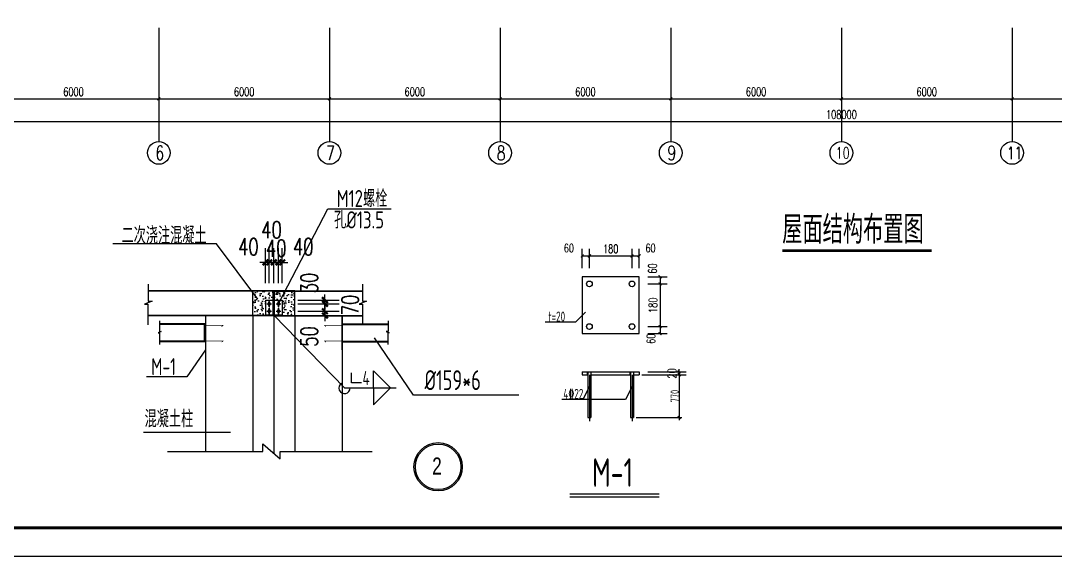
# Model space of a CAD drawing. Extents: x -73672 to 366960, y -527333 to 140666.
# Drawn here: x 40622 to 76999, y -113919 to -95080 of the extents above; entities that cross this region are included whole.
import ezdxf
from ezdxf.enums import TextEntityAlignment as Align

# ---------------------------------------------------------------- set-up
doc = ezdxf.new("R2010")
doc.units = 0
doc.header["$LTSCALE"] = 1000
doc.header["$MEASUREMENT"] = 0
doc.linetypes.add('CENTER2', pattern=[1.125, 0.75, -0.125, 0.125, -0.125])
doc.linetypes.add('DASHED', pattern=[19.05, 12.7, -6.35])
for name, color, linetype in [('AXIS', 3, 'Continuous'), ('AXIS_TEXT', 7, 'Continuous'), ('COLU_DE_TEXT', 7, 'Continuous'), ('DIM', 3, 'Continuous'), ('DIM_SYMB', 3, 'Continuous'), ('NUM', 3, 'Continuous'), ('PUB_TITLE', 4, 'Continuous'), ('STEEL_DASH', 7, 'DASHED'), ('TEXT', 3, 'Continuous'), ('Weld', 7, 'Continuous'), ('WELD_TEXT', 7, 'Continuous'), ('建-尺寸', 3, 'Continuous'), ('螺栓', 6, 'Continuous')]:
    doc.layers.add(name, color=color, linetype=linetype)
doc.styles.add('_TCH_AXIS', font='COMPLEX', dxfattribs={"bigfont": 'GBCBIG'})
doc.styles.add('_TCH_DIM_T3', font='SIMPLEX', dxfattribs={"width": 0.705882, "bigfont": 'GBCBIG'})
doc.styles.add('A-DIM_T3', font='SIMPLEX', dxfattribs={"width": 0.705882, "bigfont": 'GBCBIG'})
doc.styles.add('ACC2', font='gas.shx', dxfattribs={"width": 0.7, "bigfont": 'Tssdchn.shx'})
doc.styles.add('COMPLEX', font='COMPLEX', dxfattribs={"bigfont": 'Tssdchn.shx'})
doc.styles.get("Standard").update_dxf_attribs({"font": 'gbenor.shx', "bigfont": 'gbcbig.shx'})
doc.styles.add('TSSD_Dimension', font='Tssdeng.shx', dxfattribs={"width": 0.7, "bigfont": '1hztxt.shx'})
doc.styles.add('TSSD_Label', font='Tssdeng.shx', dxfattribs={"width": 0.7, "bigfont": 'hztxt.shx'})
doc.styles.add('TSSD_Rein', font='Tssdeng.shx', dxfattribs={"width": 0.7, "bigfont": 'hztxt.shx'})
doc.styles.add('tsz', font='Tssdeng.shx', dxfattribs={"width": 0.8, "bigfont": 'Tssdchn.shx'})
doc.dimstyles.new('_TCH_ARCH-100', dxfattribs={"dimtxt": 297.5, "dimasz": 100, "dimexe": 250, "dimexo": 300, "dimgap": 100, "dimtad": 1, "dimdec": 0, "dimzin": 0, "dimdsep": 46, "dimtxsty": '_TCH_DIM_T3', "dimblk": 'ARCHTICK', "dimcen": 0.09, "dimclrt": 7, "dimazin": 2, "dimtfac": 1, "dimtdec": 0, "dimtix": 1, "dimtmove": 2, "dimatfit": 3, "dimfxl": 0, "dimtolj": 1, "dimtzin": 0, "dimarcsym": 0})
doc.dimstyles.new('A-DIM-100', dxfattribs={"dimtxt": 297.5, "dimasz": 100, "dimexe": 250, "dimexo": 300, "dimgap": 100, "dimtad": 1, "dimdec": 0, "dimzin": 0, "dimdsep": 46, "dimtxsty": 'A-DIM_T3', "dimblk": 'ARCHTICK', "dimcen": 0.09, "dimclrt": 7, "dimazin": 2, "dimtfac": 1, "dimtdec": 0, "dimtix": 1, "dimtmove": 2, "dimatfit": 3, "dimfxl": 0, "dimtolj": 1, "dimtzin": 0, "dimarcsym": 0})
doc.dimstyles.new('A-DIM-200-0.5', dxfattribs={"dimtxt": 595, "dimasz": 200, "dimexe": 500, "dimexo": 600, "dimgap": 200, "dimtad": 1, "dimdec": 0, "dimlfac": 0.5, "dimzin": 0, "dimdsep": 46, "dimtxsty": 'A-DIM_T3', "dimblk": 'ARCHTICK', "dimcen": 0.09, "dimclrt": 7, "dimazin": 2, "dimtfac": 1, "dimtdec": 0, "dimtix": 1, "dimtmove": 2, "dimatfit": 3, "dimfxl": 0, "dimtolj": 1, "dimtzin": 0, "dimarcsym": 0})
doc.dimstyles.new('TSSD_10_1', dxfattribs={"dimtxt": 300, "dimasz": 100, "dimexe": 100, "dimexo": 100, "dimgap": 1, "dimtad": 1, "dimdec": 0, "dimlfac": 0.1, "dimzin": 0, "dimdsep": 46, "dimtxsty": 'TSSD_Dimension', "dimblk": 'ARCHTICK', "dimcen": 0, "dimdle": 100, "dimclrd": 3, "dimclre": 3, "dimclrt": 7, "dimadec": 0, "dimazin": 0, "dimtfac": 1, "dimtdec": 0, "dimtix": 1, "dimtmove": 2, "dimatfit": 3, "dimfxl": 0, "dimtolj": 1, "dimtzin": 0, "dimarcsym": 0})
doc.dimstyles.new('TSSD_LEADER_STYLE_2.0', dxfattribs={"dimtxt": 6, "dimasz": 2, "dimexe": 2, "dimexo": 5, "dimgap": 0.09, "dimtad": 0, "dimtih": 1, "dimtoh": 1, "dimdec": 4, "dimzin": 0, "dimdsep": 46, "dimtxsty": 'Standard', "dimcen": 0.09, "dimdle": 2, "dimclrt": 2, "dimadec": 0, "dimazin": 0, "dimtfac": 1, "dimtdec": 4, "dimtofl": 0, "dimtmove": 0, "dimatfit": 3, "dimfxl": 0, "dimtolj": 1, "dimtzin": 0, "dimarcsym": 0})

# ---------------------------------------------------------------- blocks, each defined once
blk = doc.blocks.new('_ArchTick')
at = {"color": 0, "linetype": 'ByBlock', "const_width": 0.4}
blk.add_lwpolyline([(-0.5, -0.5), (0.5, 0.5)], dxfattribs=at)
blk = doc.blocks.new('*D9283')
at = {"layer": 'AXIS', "color": 0, "lineweight": -2}
for p, q in [((15479, -95630), (15479, -98880)), ((123479, -95630), (123479, -98880)), ((15479, -98630), (123479, -98630))]:
    blk.add_line(p, q, dxfattribs=at)
at = {"layer": 'Defpoints', "color": 0}
for p in [(15479, -95330), (123479, -95330), (123479, -98630)]:
    blk.add_point(p, dxfattribs=at)
at = {"layer": 'AXIS', "color": 0, "linetype": 'ByBlock', "lineweight": -2, "xscale": 100, "yscale": 100, "zscale": 100, "rotation": 180}
blk.add_blockref('_ArchTick', (15479, -98630), dxfattribs=at)
at = {"layer": 'AXIS', "color": 0, "linetype": 'ByBlock', "lineweight": -2, "xscale": 100, "yscale": 100, "zscale": 100}
blk.add_blockref('_ArchTick', (123479, -98630), dxfattribs=at)
at = {"layer": 'AXIS', "color": 7, "insert": (69479, -98381), "char_height": 297.5, "attachment_point": 5, "style": '_TCH_DIM_T3'}
blk.add_mtext('\\A1;108000', dxfattribs=at)
blk = doc.blocks.new('*D9288')
at = {"layer": 'AXIS', "color": 0, "lineweight": -2}
for p, q in [((39479, -95630), (39479, -98080)), ((45479, -95630), (45479, -98080)), ((39479, -97830), (45479, -97830))]:
    blk.add_line(p, q, dxfattribs=at)
at = {"layer": 'Defpoints', "color": 0}
for p in [(39479, -95330), (45479, -95330), (45479, -97830)]:
    blk.add_point(p, dxfattribs=at)
at = {"layer": 'AXIS', "color": 0, "linetype": 'ByBlock', "lineweight": -2, "xscale": 100, "yscale": 100, "zscale": 100, "rotation": 180}
blk.add_blockref('_ArchTick', (39479, -97830), dxfattribs=at)
at = {"layer": 'AXIS', "color": 0, "linetype": 'ByBlock', "lineweight": -2, "xscale": 100, "yscale": 100, "zscale": 100}
blk.add_blockref('_ArchTick', (45479, -97830), dxfattribs=at)
at = {"layer": 'AXIS', "color": 7, "insert": (42479, -97581), "char_height": 297.5, "attachment_point": 5, "style": '_TCH_DIM_T3'}
blk.add_mtext('\\A1;6000', dxfattribs=at)
blk = doc.blocks.new('*D9289')
at = {"layer": 'AXIS', "color": 0, "lineweight": -2}
for p, q in [((45479, -95630), (45479, -98080)), ((51479, -95630), (51479, -98080)), ((45479, -97830), (51479, -97830))]:
    blk.add_line(p, q, dxfattribs=at)
at = {"layer": 'Defpoints', "color": 0}
for p in [(45479, -95330), (51479, -95330), (51479, -97830)]:
    blk.add_point(p, dxfattribs=at)
at = {"layer": 'AXIS', "color": 0, "linetype": 'ByBlock', "lineweight": -2, "xscale": 100, "yscale": 100, "zscale": 100, "rotation": 180}
blk.add_blockref('_ArchTick', (45479, -97830), dxfattribs=at)
at = {"layer": 'AXIS', "color": 0, "linetype": 'ByBlock', "lineweight": -2, "xscale": 100, "yscale": 100, "zscale": 100}
blk.add_blockref('_ArchTick', (51479, -97830), dxfattribs=at)
at = {"layer": 'AXIS', "color": 7, "insert": (48479, -97581), "char_height": 297.5, "attachment_point": 5, "style": '_TCH_DIM_T3'}
blk.add_mtext('\\A1;6000', dxfattribs=at)
blk = doc.blocks.new('*D9290')
at = {"layer": 'AXIS', "color": 0, "lineweight": -2}
for p, q in [((51479, -95630), (51479, -98080)), ((57479, -95630), (57479, -98080)), ((51479, -97830), (57479, -97830))]:
    blk.add_line(p, q, dxfattribs=at)
at = {"layer": 'Defpoints', "color": 0}
for p in [(51479, -95330), (57479, -95330), (57479, -97830)]:
    blk.add_point(p, dxfattribs=at)
at = {"layer": 'AXIS', "color": 0, "linetype": 'ByBlock', "lineweight": -2, "xscale": 100, "yscale": 100, "zscale": 100, "rotation": 180}
blk.add_blockref('_ArchTick', (51479, -97830), dxfattribs=at)
at = {"layer": 'AXIS', "color": 0, "linetype": 'ByBlock', "lineweight": -2, "xscale": 100, "yscale": 100, "zscale": 100}
blk.add_blockref('_ArchTick', (57479, -97830), dxfattribs=at)
at = {"layer": 'AXIS', "color": 7, "insert": (54479, -97581), "char_height": 297.5, "attachment_point": 5, "style": '_TCH_DIM_T3'}
blk.add_mtext('\\A1;6000', dxfattribs=at)
blk = doc.blocks.new('*D9291')
at = {"layer": 'AXIS', "color": 0, "lineweight": -2}
for p, q in [((57479, -95630), (57479, -98080)), ((63479, -95630), (63479, -98080)), ((57479, -97830), (63479, -97830))]:
    blk.add_line(p, q, dxfattribs=at)
at = {"layer": 'Defpoints', "color": 0}
for p in [(57479, -95330), (63479, -95330), (63479, -97830)]:
    blk.add_point(p, dxfattribs=at)
at = {"layer": 'AXIS', "color": 0, "linetype": 'ByBlock', "lineweight": -2, "xscale": 100, "yscale": 100, "zscale": 100, "rotation": 180}
blk.add_blockref('_ArchTick', (57479, -97830), dxfattribs=at)
at = {"layer": 'AXIS', "color": 0, "linetype": 'ByBlock', "lineweight": -2, "xscale": 100, "yscale": 100, "zscale": 100}
blk.add_blockref('_ArchTick', (63479, -97830), dxfattribs=at)
at = {"layer": 'AXIS', "color": 7, "insert": (60479, -97581), "char_height": 297.5, "attachment_point": 5, "style": '_TCH_DIM_T3'}
blk.add_mtext('\\A1;6000', dxfattribs=at)
blk = doc.blocks.new('*D9292')
at = {"layer": 'AXIS', "color": 0, "lineweight": -2}
for p, q in [((63479, -95630), (63479, -98080)), ((69479, -95630), (69479, -98080)), ((63479, -97830), (69479, -97830))]:
    blk.add_line(p, q, dxfattribs=at)
at = {"layer": 'Defpoints', "color": 0}
for p in [(63479, -95330), (69479, -95330), (69479, -97830)]:
    blk.add_point(p, dxfattribs=at)
at = {"layer": 'AXIS', "color": 0, "linetype": 'ByBlock', "lineweight": -2, "xscale": 100, "yscale": 100, "zscale": 100, "rotation": 180}
blk.add_blockref('_ArchTick', (63479, -97830), dxfattribs=at)
at = {"layer": 'AXIS', "color": 0, "linetype": 'ByBlock', "lineweight": -2, "xscale": 100, "yscale": 100, "zscale": 100}
blk.add_blockref('_ArchTick', (69479, -97830), dxfattribs=at)
at = {"layer": 'AXIS', "color": 7, "insert": (66479, -97581), "char_height": 297.5, "attachment_point": 5, "style": '_TCH_DIM_T3'}
blk.add_mtext('\\A1;6000', dxfattribs=at)
blk = doc.blocks.new('*D9293')
at = {"layer": 'AXIS', "color": 0, "lineweight": -2}
for p, q in [((69479, -95630), (69479, -98080)), ((75479, -95630), (75479, -98080)), ((69479, -97830), (75479, -97830))]:
    blk.add_line(p, q, dxfattribs=at)
at = {"layer": 'Defpoints', "color": 0}
for p in [(69479, -95330), (75479, -95330), (75479, -97830)]:
    blk.add_point(p, dxfattribs=at)
at = {"layer": 'AXIS', "color": 0, "linetype": 'ByBlock', "lineweight": -2, "xscale": 100, "yscale": 100, "zscale": 100, "rotation": 180}
blk.add_blockref('_ArchTick', (69479, -97830), dxfattribs=at)
at = {"layer": 'AXIS', "color": 0, "linetype": 'ByBlock', "lineweight": -2, "xscale": 100, "yscale": 100, "zscale": 100}
blk.add_blockref('_ArchTick', (75479, -97830), dxfattribs=at)
at = {"layer": 'AXIS', "color": 7, "insert": (72479, -97581), "char_height": 297.5, "attachment_point": 5, "style": '_TCH_DIM_T3'}
blk.add_mtext('\\A1;6000', dxfattribs=at)
blk = doc.blocks.new('*D9294')
at = {"layer": 'AXIS', "color": 0, "lineweight": -2}
for p, q in [((75479, -95630), (75479, -98080)), ((81479, -95630), (81479, -98080)), ((75479, -97830), (81479, -97830))]:
    blk.add_line(p, q, dxfattribs=at)
at = {"layer": 'Defpoints', "color": 0}
for p in [(75479, -95330), (81479, -95330), (81479, -97830)]:
    blk.add_point(p, dxfattribs=at)
at = {"layer": 'AXIS', "color": 0, "linetype": 'ByBlock', "lineweight": -2, "xscale": 100, "yscale": 100, "zscale": 100, "rotation": 180}
blk.add_blockref('_ArchTick', (75479, -97830), dxfattribs=at)
at = {"layer": 'AXIS', "color": 0, "linetype": 'ByBlock', "lineweight": -2, "xscale": 100, "yscale": 100, "zscale": 100}
blk.add_blockref('_ArchTick', (81479, -97830), dxfattribs=at)
at = {"layer": 'AXIS', "color": 7, "insert": (78479, -97581), "char_height": 297.5, "attachment_point": 5, "style": '_TCH_DIM_T3'}
blk.add_mtext('\\A1;6000', dxfattribs=at)
blk = doc.blocks.new('_AXISO')
blk.add_circle((0, 0), 0.5)
at = {"layer": 'AXIS_TEXT', "style": 'COMPLEX'}
blk.add_attdef('A', text='', height=0.56, dxfattribs=at).set_placement((-0.25, -0.28), (0.25, -0.28), align=Align.FIT)
blk = doc.blocks.new('*D9302')
at = {"layer": 'Defpoints', "color": 0}
for p in [(62367, -107535), (62167, -109035), (63771, -109035)]:
    blk.add_point(p, dxfattribs=at)
at = {"layer": 'DIM', "color": 3, "lineweight": -2}
for p, q in [((62467, -107535), (63871, -107535)), ((63771, -107435), (63771, -109135)), ((62267, -109035), (63871, -109035))]:
    blk.add_line(p, q, dxfattribs=at)
at = {"layer": 'DIM', "color": 3, "linetype": 'ByBlock', "lineweight": -2, "xscale": 100, "yscale": 100, "zscale": 100}
for p, rotation in [((63771, -107535), 90), ((63771, -109035), 270)]:
    blk.add_blockref('_ArchTick', p, dxfattribs=dict(at, rotation=rotation))
at = {"layer": 'DIM', "color": 7, "insert": (63620, -108285), "char_height": 300, "attachment_point": 5, "rotation": 90, "style": 'TSSD_Dimension'}
blk.add_mtext('\\A1;770', dxfattribs=at)
blk = doc.blocks.new('*D9303')
at = {"layer": 'Defpoints', "color": 0}
for p in [(60617, -103352), (60367, -104087), (60617, -104087)]:
    blk.add_point(p, dxfattribs=at)
at = {"layer": '建-尺寸', "color": 0, "lineweight": -2}
for p, q in [((60367, -103787), (60367, -103102)), ((60617, -103787), (60617, -103102)), ((60367, -103352), (60617, -103352))]:
    blk.add_line(p, q, dxfattribs=at)
at = {"layer": '建-尺寸', "color": 0, "linetype": 'ByBlock', "lineweight": -2, "xscale": 100, "yscale": 100, "zscale": 100, "rotation": 180}
blk.add_blockref('_ArchTick', (60367, -103352), dxfattribs=at)
at = {"layer": '建-尺寸', "color": 0, "linetype": 'ByBlock', "lineweight": -2, "xscale": 100, "yscale": 100, "zscale": 100}
blk.add_blockref('_ArchTick', (60617, -103352), dxfattribs=at)
at = {"layer": '建-尺寸', "color": 7, "insert": (59897, -103077), "char_height": 297.5, "attachment_point": 5, "style": 'A-DIM_T3'}
blk.add_mtext('\\A1;60', dxfattribs=at)
blk = doc.blocks.new('*D9304')
at = {"layer": 'Defpoints', "color": 0}
for p in [(62367, -103352), (62117, -104087), (62367, -104087)]:
    blk.add_point(p, dxfattribs=at)
at = {"layer": '建-尺寸', "color": 0, "lineweight": -2}
for p, q in [((62117, -103787), (62117, -103102)), ((62367, -103787), (62367, -103102)), ((62117, -103352), (62367, -103352))]:
    blk.add_line(p, q, dxfattribs=at)
at = {"layer": '建-尺寸', "color": 0, "linetype": 'ByBlock', "lineweight": -2, "xscale": 100, "yscale": 100, "zscale": 100, "rotation": 180}
blk.add_blockref('_ArchTick', (62117, -103352), dxfattribs=at)
at = {"layer": '建-尺寸', "color": 0, "linetype": 'ByBlock', "lineweight": -2, "xscale": 100, "yscale": 100, "zscale": 100}
blk.add_blockref('_ArchTick', (62367, -103352), dxfattribs=at)
at = {"layer": '建-尺寸', "color": 7, "insert": (62767, -103077), "char_height": 297.5, "attachment_point": 5, "style": 'A-DIM_T3'}
blk.add_mtext('\\A1;60', dxfattribs=at)
blk = doc.blocks.new('*D9305')
at = {"layer": 'Defpoints', "color": 0}
for p in [(62367, -104087), (62367, -104337), (63102, -104337)]:
    blk.add_point(p, dxfattribs=at)
at = {"layer": '建-尺寸', "color": 0, "lineweight": -2}
for p, q in [((62667, -104087), (63352, -104087)), ((62667, -104337), (63352, -104337)), ((63102, -104087), (63102, -104337))]:
    blk.add_line(p, q, dxfattribs=at)
at = {"layer": '建-尺寸', "color": 0, "linetype": 'ByBlock', "lineweight": -2, "xscale": 100, "yscale": 100, "zscale": 100}
for p, rotation in [((63102, -104087), 90), ((63102, -104337), 270)]:
    blk.add_blockref('_ArchTick', p, dxfattribs=dict(at, rotation=rotation))
at = {"layer": '建-尺寸', "color": 7, "insert": (62838, -103796), "char_height": 297.5, "attachment_point": 5, "rotation": 90, "style": 'A-DIM_T3'}
blk.add_mtext('\\A1;60', dxfattribs=at)
blk = doc.blocks.new('*D9306')
at = {"layer": 'Defpoints', "color": 0}
for p in [(62367, -104337), (62367, -105837), (63102, -105837)]:
    blk.add_point(p, dxfattribs=at)
at = {"layer": '建-尺寸', "color": 0, "lineweight": -2}
for p, q in [((62667, -104337), (63352, -104337)), ((63102, -104337), (63102, -105837)), ((62667, -105837), (63352, -105837))]:
    blk.add_line(p, q, dxfattribs=at)
at = {"layer": '建-尺寸', "color": 0, "linetype": 'ByBlock', "lineweight": -2, "xscale": 100, "yscale": 100, "zscale": 100}
for p, rotation in [((63102, -104337), 90), ((63102, -105837), 270)]:
    blk.add_blockref('_ArchTick', p, dxfattribs=dict(at, rotation=rotation))
at = {"layer": '建-尺寸', "color": 7, "insert": (62853, -105087), "char_height": 297.5, "attachment_point": 5, "rotation": 90, "style": 'A-DIM_T3'}
blk.add_mtext('\\A1;180', dxfattribs=at)
blk = doc.blocks.new('*D9307')
at = {"layer": 'Defpoints', "color": 0}
for p in [(62367, -105837), (62367, -106087), (63102, -106087)]:
    blk.add_point(p, dxfattribs=at)
at = {"layer": '建-尺寸', "color": 0, "lineweight": -2}
for p, q in [((62667, -105837), (63352, -105837)), ((63102, -105837), (63102, -106087)), ((62667, -106087), (63352, -106087))]:
    blk.add_line(p, q, dxfattribs=at)
at = {"layer": '建-尺寸', "color": 0, "linetype": 'ByBlock', "lineweight": -2, "xscale": 100, "yscale": 100, "zscale": 100}
for p, rotation in [((63102, -105837), 90), ((63102, -106087), 270)]:
    blk.add_blockref('_ArchTick', p, dxfattribs=dict(at, rotation=rotation))
at = {"layer": '建-尺寸', "color": 7, "insert": (62782, -106266), "char_height": 297.5, "attachment_point": 5, "rotation": 90, "style": 'A-DIM_T3'}
blk.add_mtext('\\A1;60', dxfattribs=at)
blk = doc.blocks.new('*D9308')
at = {"layer": 'Defpoints', "color": 0}
for p in [(62367, -107435), (62367, -107535), (63771, -107435)]:
    blk.add_point(p, dxfattribs=at)
at = {"layer": '建-尺寸', "color": 0, "lineweight": -2}
for p, q in [((62667, -107435), (64021, -107435)), ((62667, -107535), (64021, -107535)), ((63771, -107435), (63771, -107335)), ((63771, -107535), (63771, -107435)), ((63771, -107535), (63771, -107635))]:
    blk.add_line(p, q, dxfattribs=at)
at = {"layer": '建-尺寸', "color": 0, "linetype": 'ByBlock', "lineweight": -2, "xscale": 100, "yscale": 100, "zscale": 100}
for p, rotation in [((63771, -107435), 270), ((63771, -107535), 90)]:
    blk.add_blockref('_ArchTick', p, dxfattribs=dict(at, rotation=rotation))
at = {"layer": '建-尺寸', "color": 7, "insert": (63522, -107485), "char_height": 297.5, "attachment_point": 5, "rotation": 90, "style": 'A-DIM_T3'}
blk.add_mtext('\\A1;20', dxfattribs=at)
blk = doc.blocks.new('LS3')
for p, q in [((-5, 0), (5, 0)), ((-2, 0), (0, 3.5)), ((0, -3.5), (-2, 0)), ((0, -6.5), (0, 6.5)), ((0, 3.5), (2, 0)), ((2, 0), (0, -3.5))]:
    blk.add_line(p, q)
at = {"const_width": 1}
blk.add_lwpolyline([(-0.5, 0, 1), (0.5, 0, 1)], format="xyb", close=True, dxfattribs=at)
blk = doc.blocks.new('安装螺栓')
at = {"xscale": 0.3428571428594296, "yscale": 0.3428571428567011, "zscale": 0.3428571428571428}
blk.add_blockref('LS3', (0, 0), dxfattribs=at)
blk = doc.blocks.new('_WELD004')
at = {"color": 0, "linetype": 'ByBlock'}
for p, q in [((0, 1), (1, 0)), ((0, 0), (0, 1))]:
    blk.add_line(p, q, dxfattribs=at)
blk = doc.blocks.new('BF8_3')
for p, q in [((1.5, -1.57), (1.5, 1.43)), ((-1.5, -1.57), (1.5, -1.57))]:
    blk.add_line(p, q)
blk = doc.blocks.new('*D9364')
at = {"layer": 'Defpoints', "color": 0}
for p in [(62117, -103352), (60617, -103737), (62117, -103737)]:
    blk.add_point(p, dxfattribs=at)
at = {"layer": '建-尺寸', "color": 0, "lineweight": -2}
for p, q in [((60617, -103437), (60617, -103102)), ((62117, -103437), (62117, -103102)), ((60617, -103352), (62117, -103352))]:
    blk.add_line(p, q, dxfattribs=at)
at = {"layer": '建-尺寸', "color": 0, "linetype": 'ByBlock', "lineweight": -2, "xscale": 100, "yscale": 100, "zscale": 100, "rotation": 180}
blk.add_blockref('_ArchTick', (60617, -103352), dxfattribs=at)
at = {"layer": '建-尺寸', "color": 0, "linetype": 'ByBlock', "lineweight": -2, "xscale": 100, "yscale": 100, "zscale": 100}
blk.add_blockref('_ArchTick', (62117, -103352), dxfattribs=at)
at = {"layer": '建-尺寸', "color": 7, "insert": (61367, -103104), "char_height": 297.5, "attachment_point": 5, "style": 'A-DIM_T3'}
blk.add_mtext('\\A1;180', dxfattribs=at)
blk = doc.blocks.new('*D9365')
at = {"layer": 'Defpoints', "color": 0}
for p in [(49686, -103581), (49686, -104906), (49817, -104906)]:
    blk.add_point(p, dxfattribs=at)
at = {"layer": '建-尺寸', "color": 0, "lineweight": -2}
for p, q in [((49686, -104306), (49686, -103081)), ((49817, -104306), (49817, -103081)), ((49686, -103581), (49486, -103581)), ((49817, -103581), (49686, -103581)), ((49817, -103581), (50017, -103581))]:
    blk.add_line(p, q, dxfattribs=at)
at = {"layer": '建-尺寸', "color": 0, "linetype": 'ByBlock', "lineweight": -2, "xscale": 200, "yscale": 200, "zscale": 200}
blk.add_blockref('_ArchTick', (49686, -103581), dxfattribs=at)
at = {"layer": '建-尺寸', "color": 0, "linetype": 'ByBlock', "lineweight": -2, "xscale": 200, "yscale": 200, "zscale": 200, "rotation": 180}
blk.add_blockref('_ArchTick', (49817, -103581), dxfattribs=at)
at = {"layer": '建-尺寸', "color": 7, "insert": (50557, -103031), "char_height": 595, "attachment_point": 5, "style": 'A-DIM_T3'}
blk.add_mtext('\\A1;40', dxfattribs=at)
blk = doc.blocks.new('*D9366')
at = {"layer": 'Defpoints', "color": 0}
for p in [(49523, -103581), (49523, -104906), (49686, -104906)]:
    blk.add_point(p, dxfattribs=at)
at = {"layer": '建-尺寸', "color": 0, "lineweight": -2}
for p, q in [((49523, -104306), (49523, -103081)), ((49686, -104306), (49686, -103081)), ((49523, -103581), (49323, -103581)), ((49686, -103581), (49523, -103581)), ((49686, -103581), (49886, -103581))]:
    blk.add_line(p, q, dxfattribs=at)
at = {"layer": '建-尺寸', "color": 0, "linetype": 'ByBlock', "lineweight": -2, "xscale": 200, "yscale": 200, "zscale": 200}
blk.add_blockref('_ArchTick', (49523, -103581), dxfattribs=at)
at = {"layer": '建-尺寸', "color": 0, "linetype": 'ByBlock', "lineweight": -2, "xscale": 200, "yscale": 200, "zscale": 200, "rotation": 180}
blk.add_blockref('_ArchTick', (49686, -103581), dxfattribs=at)
at = {"layer": '建-尺寸', "color": 7, "insert": (49605, -103084), "char_height": 595, "attachment_point": 5, "style": 'A-DIM_T3'}
blk.add_mtext('\\A1;40', dxfattribs=at)
blk = doc.blocks.new('*D9367')
at = {"layer": 'Defpoints', "color": 0}
for p in [(49360, -103581), (49360, -104906), (49523, -104906)]:
    blk.add_point(p, dxfattribs=at)
at = {"layer": '建-尺寸', "color": 0, "lineweight": -2}
for p, q in [((49360, -104306), (49360, -103081)), ((49523, -104306), (49523, -103081)), ((49360, -103581), (49160, -103581)), ((49523, -103581), (49360, -103581)), ((49523, -103581), (49723, -103581))]:
    blk.add_line(p, q, dxfattribs=at)
at = {"layer": '建-尺寸', "color": 0, "linetype": 'ByBlock', "lineweight": -2, "xscale": 200, "yscale": 200, "zscale": 200}
blk.add_blockref('_ArchTick', (49360, -103581), dxfattribs=at)
at = {"layer": '建-尺寸', "color": 0, "linetype": 'ByBlock', "lineweight": -2, "xscale": 200, "yscale": 200, "zscale": 200, "rotation": 180}
blk.add_blockref('_ArchTick', (49523, -103581), dxfattribs=at)
at = {"layer": '建-尺寸', "color": 7, "insert": (49441, -102436), "char_height": 595, "attachment_point": 5, "style": 'A-DIM_T3'}
blk.add_mtext('\\A1;40', dxfattribs=at)
blk = doc.blocks.new('*D9368')
at = {"layer": 'Defpoints', "color": 0}
for p in [(49229, -103581), (49229, -104906), (49360, -104906)]:
    blk.add_point(p, dxfattribs=at)
at = {"layer": '建-尺寸', "color": 0, "lineweight": -2}
for p, q in [((49229, -104306), (49229, -103081)), ((49360, -104306), (49360, -103081)), ((49229, -103581), (49029, -103581)), ((49360, -103581), (49229, -103581)), ((49360, -103581), (49560, -103581))]:
    blk.add_line(p, q, dxfattribs=at)
at = {"layer": '建-尺寸', "color": 0, "linetype": 'ByBlock', "lineweight": -2, "xscale": 200, "yscale": 200, "zscale": 200}
blk.add_blockref('_ArchTick', (49229, -103581), dxfattribs=at)
at = {"layer": '建-尺寸', "color": 0, "linetype": 'ByBlock', "lineweight": -2, "xscale": 200, "yscale": 200, "zscale": 200, "rotation": 180}
blk.add_blockref('_ArchTick', (49360, -103581), dxfattribs=at)
at = {"layer": '建-尺寸', "color": 7, "insert": (48629, -103031), "char_height": 595, "attachment_point": 5, "style": 'A-DIM_T3'}
blk.add_mtext('\\A1;40', dxfattribs=at)
blk = doc.blocks.new('*D9369')
at = {"layer": 'Defpoints', "color": 0}
for p in [(49770, -105298), (49770, -105448), (51319, -105298)]:
    blk.add_point(p, dxfattribs=at)
at = {"layer": '建-尺寸', "color": 0, "lineweight": -2}
for p, q in [((51319, -105298), (51319, -105098)), ((50370, -105298), (51819, -105298)), ((50370, -105448), (51819, -105448)), ((51319, -105448), (51319, -105298)), ((51319, -105448), (51319, -105648))]:
    blk.add_line(p, q, dxfattribs=at)
at = {"layer": '建-尺寸', "color": 0, "linetype": 'ByBlock', "lineweight": -2, "xscale": 200, "yscale": 200, "zscale": 200}
for p, rotation in [((51319, -105298), 270), ((51319, -105448), 90)]:
    blk.add_blockref('_ArchTick', p, dxfattribs=dict(at, rotation=rotation))
at = {"layer": '建-尺寸', "color": 7, "insert": (50769, -106188), "char_height": 595, "attachment_point": 5, "rotation": 90, "style": 'A-DIM_T3'}
blk.add_mtext('\\A1;50', dxfattribs=at)
blk = doc.blocks.new('*D9370')
at = {"layer": 'Defpoints', "color": 0}
for p in [(49770, -105037), (51319, -105037), (49770, -105298)]:
    blk.add_point(p, dxfattribs=at)
at = {"layer": '建-尺寸', "color": 0, "lineweight": -2}
for p, q in [((50370, -105037), (51819, -105037)), ((51319, -105037), (51319, -104837)), ((51319, -105298), (51319, -105037)), ((50370, -105298), (51819, -105298)), ((51319, -105298), (51319, -105498))]:
    blk.add_line(p, q, dxfattribs=at)
at = {"layer": '建-尺寸', "color": 0, "linetype": 'ByBlock', "lineweight": -2, "xscale": 200, "yscale": 200, "zscale": 200}
for p, rotation in [((51319, -105037), 270), ((51319, -105298), 90)]:
    blk.add_blockref('_ArchTick', p, dxfattribs=dict(at, rotation=rotation))
at = {"layer": '建-尺寸', "color": 7, "insert": (52206, -105079), "char_height": 595, "attachment_point": 5, "rotation": 90, "style": 'A-DIM_T3'}
blk.add_mtext('\\A1;70', dxfattribs=at)
blk = doc.blocks.new('*D9371')
at = {"layer": 'Defpoints', "color": 0}
for p in [(49770, -104906), (49770, -105037), (51319, -104906)]:
    blk.add_point(p, dxfattribs=at)
at = {"layer": '建-尺寸', "color": 0, "lineweight": -2}
for p, q in [((51319, -104906), (51319, -104706)), ((50370, -104906), (51819, -104906)), ((50370, -105037), (51819, -105037)), ((51319, -105037), (51319, -104906)), ((51319, -105037), (51319, -105237))]:
    blk.add_line(p, q, dxfattribs=at)
at = {"layer": '建-尺寸', "color": 0, "linetype": 'ByBlock', "lineweight": -2, "xscale": 200, "yscale": 200, "zscale": 200}
for p, rotation in [((51319, -104906), 270), ((51319, -105037), 90)]:
    blk.add_blockref('_ArchTick', p, dxfattribs=dict(at, rotation=rotation))
at = {"layer": '建-尺寸', "color": 7, "insert": (50769, -104306), "char_height": 595, "attachment_point": 5, "rotation": 90, "style": 'A-DIM_T3'}
blk.add_mtext('\\A1;30', dxfattribs=at)

msp = doc.modelspace()

# ---------------------------------------------------------------- hatches: boundary and pattern name
h = msp.add_hatch()
h.set_pattern_fill('混凝土', color=0, scale=50)
h.set_pattern_definition([(50, (14350.96, 451277.16), (358.63009, -31.37607), [37.5, -412.5]), (355, (14350.96, 451277.16), (-69.37567, 376.09607), [30, -330]), (100.4514, (14380.85, 451274.54), (289.2547, 344.71977), [31.8701, -350.57106]), (46.1842, (14350.96, 451377.16), (533.62052, -82.7595), [56.25, -618.75]), (96.6356, (14395.43, 451370.26), (467.33135, 487.05894), [47.80514, -525.8565]), (351.1842, (14350.96, 451377.16), (467.33097, 487.0593), [45, -495]), (21, (14400.96, 451352.16), (298.45353, -201.30945), [37.5, -412.5]), (326, (14400.96, 451352.16), (121.65767, 362.57502), [30, -330]), (71.4514, (14425.83, 451335.38), (420.11131, 161.26525), [31.8701, -350.57106]), (37.5, (14350.96, 451277.16), (6.079928, 166.446927), [0, -326, 0, -335, 0, -331.25]), (7.5, (14350.96, 451277.16), (131.53477, 197.205856), [0, -191, 0, -318.5, 0, -126.25]), (327.5, (14239.46, 451277.16), (266.911218, -11.277436), [0, -125, 0, -390, 0, -517.5]), (317.5, (14189.46, 451277.16), (291.59308, 50.05249), [0, -162.5, 0, -259, 0, -367.5])])
h.paths.add_polyline_path([(49229.13, -105447.74), (49229.13, -105429.09), (49229.13, -104906.42), (49359.8, -104906.42), (49498.63, -104906.42), (49501.07, -104906.42), (49501.07, -104587.74), (48781.07, -104587.74), (48781.07, -105447.74)])
h.paths.add_polyline_path([(49541.07, -104587.74), (49541.07, -104906.42), (49547.63, -104906.42), (49686.47, -104906.42), (49748.46, -104906.42), (49914.5, -104587.74)])
h.paths.add_polyline_path([(49914.5, -104587.74), (49748.46, -104906.42), (49817.13, -104906.42), (49817.13, -105429.09), (49817.13, -105447.74), (50261.07, -105447.74), (50261.07, -104587.74)])
h = msp.add_hatch(color=256)
h.paths.add_polyline_path([(56149.84, -110771.25, -1), (54449.84, -110771.25, -1)])
h.paths.add_polyline_path([(54499.84, -110771.25, 1), (56099.84, -110771.25, 1)], flags=16)

# ---------------------------------------------------------------- linework, layer by layer
at = {"color": 0}
for p, q in [((47506.64, -102932.76), (43864.47, -102932.76)), ((48965, -104871.64), (47506.64, -102932.76)), ((45103.81, -104346.49), (45103.81, -104942.5)), ((52644.2, -104346.49), (52644.2, -104942.5)), ((60367.23, -104086.79), (60367.23, -106086.79)), ((62367.23, -104086.79), (60367.23, -104086.79)), ((62367.23, -106086.79), (62367.23, -104086.79)), ((49501.07, -104577.74), (45103.81, -104577.74)), ((49501.07, -104587.74), (45103.81, -104587.74)), ((48781.07, -105457.74), (48781.07, -104577.74)), ((50261.07, -104577.74), (48781.07, -104577.74)), ((49501.07, -105457.74), (49501.07, -104577.74)), ((49541.07, -105457.74), (49541.07, -104577.74)), ((49541.07, -104577.74), (52644.2, -104577.74)), ((49541.07, -104587.74), (52644.2, -104587.74)), ((50261.07, -105457.74), (50261.07, -104577.74)), ((45244.8, -104942.5), (44977.04, -105053.4)), ((44977.04, -105053.4), (45097.21, -105053.4)), ((45097.21, -105053.4), (45097.21, -105772.02)), ((45103.81, -104942.5), (45244.8, -104942.5)), ((52785.19, -104942.5), (52517.43, -105053.4)), ((52517.43, -105053.4), (52637.59, -105053.4)), ((52637.59, -105053.4), (52637.59, -105772.02)), ((52644.2, -104942.5), (52785.19, -104942.5)), ((49501.07, -105447.74), (45097.21, -105447.74)), ((49521.07, -105457.74), (45097.21, -105457.74)), ((47121.07, -105457.74), (47121.07, -110229.22)), ((51921.07, -105457.74), (47121.07, -105457.74)), ((47121.07, -105457.74), (47121.07, -106657.74)), ((48781.07, -105457.74), (48781.07, -110229.22)), ((49521.07, -105457.74), (52637.59, -105457.74)), ((49541.07, -105447.74), (52637.59, -105447.74)), ((50261.07, -105457.74), (50261.07, -110233.22)), ((51921.07, -105457.74), (51921.07, -110233.22)), ((51921.07, -105457.74), (51921.07, -106657.74)), ((45499.37, -105639.01), (45499.37, -106012.02)), ((47121.07, -105739.74), (45499.37, -105739.74)), ((47121.07, -105763.74), (45499.37, -105763.74)), ((47075.8, -105739.74), (47075.8, -106375.74)), ((51915.64, -105739.74), (53537.34, -105739.74)), ((51915.64, -105763.74), (53537.34, -105763.74)), ((53537.34, -105639.01), (53537.34, -106012.02)), ((45564.46, -106012.02), (45457.09, -106063.96)), ((45457.09, -106063.96), (45502.32, -106063.96)), ((45499.37, -106012.02), (45564.46, -106012.02)), ((45502.32, -106063.96), (45502.32, -106468.77)), ((53537.34, -106012.02), (53472.25, -106012.02)), ((53472.25, -106012.02), (53579.62, -106063.96)), ((53579.62, -106063.96), (53534.39, -106063.96)), ((53534.39, -106063.96), (53534.39, -106468.77)), ((60367.23, -106086.79), (62367.23, -106086.79)), ((47121.07, -106351.74), (45502.32, -106351.74)), ((47121.07, -106375.74), (45502.32, -106375.74)), ((51915.64, -106351.74), (53534.39, -106351.74)), ((51915.64, -106375.74), (53534.39, -106375.74)), ((47121.07, -106657.74), (46461.51, -107601.56)), ((46461.51, -107601.56), (45050.58, -107601.56)), ((60549.4, -107535.47), (60549.4, -107435.47)), ((60685.05, -107535.47), (60685.05, -107435.47)), ((62049.4, -107535.47), (62049.4, -107435.47)), ((62185.05, -107535.47), (62185.05, -107435.47)), ((44935.26, -109556.01), (47992.85, -109556.01)), ((49140.1, -110229.22), (49140.1, -109960.06)), ((49140.1, -109960.06), (49741.86, -110486.69)), ((45781.95, -110229.22), (49140.1, -110229.22)), ((49741.86, -110486.69), (49741.86, -110233.22)), ((49741.86, -110233.22), (52977.16, -110233.22))]:
    msp.add_line(p, q, dxfattribs=at)
for p, q in [((49229.13, -104906.42), (49229.13, -105461.76)), ((49229.13, -104906.42), (49817.13, -104906.42)), ((49518.35, -105461.76), (49518.35, -104906.42)), ((49526.3, -105461.76), (49526.3, -104906.42)), ((49817.13, -104906.42), (49817.13, -105461.76)), ((49498.63, -105429.09), (49498.63, -105404.59)), ((60485.13, -105327.17), (60133.87, -105689.15)), ((60133.87, -105689.15), (59058.15, -105689.15)), ((60367.23, -107435.47), (62367.23, -107435.47)), ((60367.23, -107435.47), (60367.23, -107535.47)), ((60367.23, -107535.47), (60567.23, -107535.47)), ((60567.23, -107435.47), (60567.23, -109035.47)), ((60667.23, -107435.47), (60667.23, -109035.47)), ((60667.23, -107535.47), (62067.23, -107535.47)), ((62067.23, -107435.47), (62067.23, -109035.47)), ((62167.23, -107435.47), (62167.23, -109035.47)), ((62167.23, -107535.47), (62367.23, -107535.47)), ((62367.23, -107435.47), (62367.23, -107535.47)), ((60617.23, -107950.44), (60389.89, -108401.06)), ((62117.23, -107950.44), (61889.89, -108401.06)), ((61889.89, -108401.06), (59650.36, -108401.06)), ((60567.23, -109035.47), (60667.23, -109035.47)), ((62067.23, -109035.47), (62167.23, -109035.47))]:
    msp.add_line(p, q)
at = {"color": 1}
msp.add_line((49521.07, -105457.74), (49521.07, -110293.46), dxfattribs=at)
at = {"color": 0}
for points, const_width in [([(47121.07, -105457.74), (47121.07, -106657.74)], 40), ([(51921.07, -105457.74), (51921.07, -106657.74)], 40), ([(47141.1, -105793.38), (47741.1, -105793.38), (47686.4, -105841.11)], 20), ([(51901.04, -105793.38), (51301.04, -105793.38), (51355.74, -105841.11)], 20), ([(47141.1, -106342.13), (47741.1, -106342.13), (47686.4, -106389.85)], 20), ([(51901.04, -106342.13), (51301.04, -106342.13), (51355.74, -106389.85)], 20)]:
    msp.add_lwpolyline(points, dxfattribs=dict(at, const_width=const_width))
for centre, radius in [((60617.23, -104336.79), 100), ((62117.23, -104336.79), 100), ((60617.23, -105836.79), 100), ((62117.23, -105836.79), 100), ((55299.84, -110771.25), 850), ((55299.84, -110771.25), 800)]:
    msp.add_circle(centre, radius)
at = {"layer": 'AXIS'}
for p, q in [((45478.74, -95329.56), (45478.74, -99329.56)), ((51478.74, -95329.56), (51478.74, -99329.56)), ((57478.74, -95329.56), (57478.74, -99329.56)), ((63478.74, -95329.56), (63478.74, -99329.56)), ((69478.74, -95329.56), (69478.74, -99329.56)), ((75478.74, -95329.56), (75478.74, -99329.56)), ((60617.23, -107535.47), (60617.23, -109167.81)), ((62117.23, -107535.47), (62117.23, -109168.01))]:
    msp.add_line(p, q, dxfattribs=at)
at = {"layer": 'AXIS', "color": 1, "linetype": 'CENTER2', "ltscale": 0.01}
for p, q in [((49359.8, -104906.42), (49359.8, -105461.76)), ((49686.47, -104906.42), (49686.47, -105461.76))]:
    msp.add_line(p, q, dxfattribs=at)
at = {"layer": 'DIM', "color": 0, "linetype": 'Continuous', "ltscale": 0.001}
for p, q in [((54431.12, -108249.39), (53061.57, -106232.79)), ((58136.61, -108249.39), (54431.12, -108249.39))]:
    msp.add_line(p, q, dxfattribs=at)
at = {"layer": 'DIM_SYMB', "const_width": 98}
msp.add_lwpolyline([(67396.44, -103170.12), (72653.98, -103170.12)], dxfattribs=at)
at = {"layer": 'NUM'}
msp.add_line((59924.73, -111822.79), (63075.49, -111822.79), dxfattribs=at)
at = {"layer": 'NUM', "const_width": 50}
msp.add_lwpolyline([(59924.73, -111722.79), (63075.49, -111722.79)], dxfattribs=at)
at = {"layer": 'PUB_TITLE'}
msp.add_lwpolyline([(1364, -113918.78), (150064, -113918.78), (150064, -29818.78), (1364, -29818.78)], close=True, dxfattribs=at)
at = {"layer": 'PUB_TITLE', "const_width": 100}
msp.add_lwpolyline([(3864, -112918.78), (149064, -112918.78), (149064, -30818.78), (3864, -30818.78)], close=True, dxfattribs=at)
at = {"layer": 'STEEL_DASH'}
for p, q in [((49498.63, -104906.42), (49498.63, -105429.09)), ((49547.63, -105429.09), (49547.63, -104906.42)), ((49229.13, -105429.09), (49498.63, -105429.09)), ((49547.63, -105429.09), (49817.13, -105429.09))]:
    msp.add_line(p, q, dxfattribs=at)
at = {"layer": 'TEXT'}
for p, q in [((49692.37, -105014.08), (51423.41, -101691.66)), ((51423.41, -101691.66), (53652.66, -101691.66))]:
    msp.add_line(p, q, dxfattribs=at)
at = {"layer": 'Weld'}
msp.add_line((52010.12, -107995.05), (53827.47, -107995.05), dxfattribs=at)
msp.add_arc((52010.12, -107995.05), 200, 123.483722, 0, dxfattribs=at)

# ---------------------------------------------------------------- block references
at = {"layer": 'AXIS'}
ref = msp.add_blockref('_AXISO', (45478.74, -99729.56), dxfattribs=dict(at, xscale=800, yscale=800, zscale=800))
ref.add_attrib('A', '6', (45359.51, -99982.91), dxfattribs={"color": 7, "height": 506.7, "style": '_TCH_AXIS', "width": 0.705882})
ref = msp.add_blockref('_AXISO', (51478.74, -99729.56), dxfattribs=dict(at, xscale=800, yscale=800, zscale=800))
ref.add_attrib('A', '7', (51359.51, -99982.91), dxfattribs={"color": 7, "height": 506.7, "style": '_TCH_AXIS', "width": 0.705882})
ref = msp.add_blockref('_AXISO', (57478.74, -99729.56), dxfattribs=dict(at, xscale=800, yscale=800, zscale=800))
ref.add_attrib('A', '8', (57359.51, -99982.91), dxfattribs={"color": 7, "height": 506.7, "style": '_TCH_AXIS', "width": 0.705882})
ref = msp.add_blockref('_AXISO', (63478.74, -99729.56), dxfattribs=dict(at, xscale=800, yscale=800, zscale=800))
ref.add_attrib('A', '9', (63359.51, -99982.91), dxfattribs={"color": 7, "height": 506.7, "style": '_TCH_AXIS', "width": 0.705882})
ref = msp.add_blockref('_AXISO', (69478.74, -99729.56), dxfattribs=dict(at, xscale=800, yscale=800, zscale=800))
ref.add_attrib('A', '10', (69283.29, -99930.06), dxfattribs={"color": 7, "height": 401.002, "style": '_TCH_AXIS', "width": 0.705882})
ref = msp.add_blockref('_AXISO', (75478.74, -99729.56), dxfattribs=dict(at, xscale=800, yscale=800, zscale=800))
ref.add_attrib('A', '11', (75302.93, -99947.49), dxfattribs={"color": 7, "height": 435.854, "style": '_TCH_AXIS', "width": 0.705882})
at = {"layer": 'AXIS', "color": 1, "linetype": 'CENTER2', "ltscale": 0.01, "xscale": 49, "yscale": 49, "zscale": 49}
msp.add_blockref('安装螺栓', (49359.8, -105037.09), dxfattribs=at)
at = {"layer": 'TEXT', "xscale": -116.6666666865349, "yscale": 116.6666666567326, "zscale": 116.6666666666665}
msp.add_blockref('BF8_3', (52433.15, -107629.24), dxfattribs=at)
at = {"layer": 'Weld', "xscale": 600, "yscale": 600, "zscale": 600}
msp.add_blockref('_WELD004', (53027.47, -107995.05), dxfattribs=at)
at = {"layer": 'Weld', "xscale": -600, "yscale": 600, "zscale": 600, "rotation": 180}
msp.add_blockref('_WELD004', (53027.47, -107995.05), dxfattribs=at)
at = {"layer": '螺栓', "linetype": 'ByBlock', "xscale": 49, "yscale": 49, "zscale": 49}
for p in [(49686.47, -105037.09), (49359.8, -105298.42), (49686.47, -105298.42)]:
    msp.add_blockref('安装螺栓', p, dxfattribs=at)

# ---------------------------------------------------------------- texts
at = {"style": 'TSSD_Dimension', "width": 0.7}
msp.add_text('M-1', height=600, dxfattribs=at).set_placement((45212.82, -107546.97))
at = {"layer": 'COLU_DE_TEXT', "style": 'TSSD_Rein', "width": 0.7}
for s, p in [('t=20', (59169.34, -105660.43)), ('4%%13222', (59701.59, -108378.85))]:
    msp.add_text(s, height=350, dxfattribs=at).set_placement(p)
at = {"layer": 'DIM_SYMB', "color": 7}
msp.add_text('屋面结构布置图', height=987.259, dxfattribs=at).set_placement((67396.44, -102921.99))
at = {"layer": 'NUM', "style": 'TSSD_Label', "width": 0.7}
msp.add_text('M-1', height=1000, dxfattribs=at).set_placement((61433.07, -110972.79), align=Align.MIDDLE)
at = {"layer": 'TEXT', "style": 'tsz', "width": 0.75}
for s, p in [('M12螺栓', (52620.66, -101634.98)), ('孔%%C13.5', (52519.93, -102385.71)), ('二次浇注混凝土', (45663.36, -102932.76))]:
    msp.add_text(s, height=600, dxfattribs=at).set_placement(p, align=Align.CENTER)
at = {"layer": 'TEXT'}
for s, height, style, width, p in [('%%C159*6', 700, 'TSSD_Dimension', 0.7, (54821.76, -108072.92)), ('混凝土柱', 600, 'tsz', 0.75, (44976.99, -109383.31)), ('2', 600, 'ACC2', 0.75, (55090.31, -111042.39))]:
    msp.add_text(s, height=height, dxfattribs=dict(at, style=style, width=width)).set_placement(p)
at = {"layer": 'WELD_TEXT', "style": 'TSSD_Label', "width": 0.7}
msp.add_text('4', height=500, dxfattribs=at).set_placement((52639.44, -107895.05))

# ---------------------------------------------------------------- dimensions: what is measured, and where the dimension line sits
at = {"layer": 'AXIS'}
for p1, p2, distance, picture, middle in [((15478.74, -95329.56), (123478.74, -95329.56), -3300, '*D9283', (69478.74, -98380.81)), ((39478.74, -95329.56), (45478.74, -95329.56), -2500, '*D9288', (42478.74, -97580.81)), ((45478.74, -95329.56), (51478.74, -95329.56), -2500, '*D9289', (48478.74, -97580.81)), ((51478.74, -95329.56), (57478.74, -95329.56), -2500, '*D9290', (54478.74, -97580.81)), ((57478.74, -95329.56), (63478.74, -95329.56), -2500, '*D9291', (60478.74, -97580.81)), ((63478.74, -95329.56), (69478.74, -95329.56), -2500, '*D9292', (66478.74, -97580.81)), ((69478.74, -95329.56), (75478.74, -95329.56), -2500, '*D9293', (72478.74, -97580.81)), ((75478.74, -95329.56), (81478.74, -95329.56), -2500, '*D9294', (78478.74, -97580.81))]:
    dim = msp.add_aligned_dim(p1=p1, p2=p2, distance=distance, dimstyle='_TCH_ARCH-100', dxfattribs=at)
    dim.commit()
    dim.dimension.update_dxf_attribs({"geometry": picture, "text_midpoint": middle})
at = {"layer": 'DIM'}
dim = msp.add_linear_dim(base=(63770.81, -109035.47), p1=(62367.23, -107535.47), p2=(62167.23, -109035.47), angle=90, text='770', dimstyle='TSSD_10_1', override={"dimtxsty": 'TSSD_Dimension'}, dxfattribs=at)
dim.commit()
dim.dimension.update_dxf_attribs({"geometry": '*D9302', "text_midpoint": (63619.81, -108285.47)})
at = {"layer": '建-尺寸', "color": 0}
for base, p1, p2, angle, text, picture, middle in [((49359.8, -103581.48), (49523.13, -104906.42), (49359.8, -104906.42), 180, '40', '*D9367', (49441.47, -102436.48)), ((49229.13, -103581.48), (49359.8, -104906.42), (49229.13, -104906.42), 180, '40', '*D9368', (48629.13, -103031.48)), ((49686.47, -103581.48), (49817.13, -104906.42), (49686.47, -104906.42), 180, '40', '*D9365', (50557.13, -103031.48)), ((51319.49, -104906.42), (49770.47, -105037.09), (49770.47, -104906.42), 90, '30', '*D9371', (50769.49, -104306.42)), ((51319.49, -105037.09), (49770.47, -105298.42), (49770.47, -105037.09), 90, '70', '*D9370', (52206.33, -105079.1)), ((51319.49, -105298.42), (49770.47, -105447.74), (49770.47, -105298.42), 90, '50', '*D9369', (50769.49, -106187.74))]:
    dim = msp.add_linear_dim(base=base, p1=p1, p2=p2, angle=angle, text=text, dimstyle='A-DIM-200-0.5', dxfattribs=at)
    dim.commit()
    dim.dimension.update_dxf_attribs({"geometry": picture, "text_midpoint": middle, "dimtype": 161})
for p1, p2, distance, text, dimstyle, picture, middle in [((49686.47, -104906.42), (49523.13, -104906.42), -1324.94, '40', 'A-DIM-200-0.5', '*D9366', (49604.8, -103083.98)), ((60617.23, -103736.79), (62117.23, -103736.79), 384.4, '180', 'A-DIM-100', '*D9364', (61367.23, -103103.65)), ((62367.23, -107535.47), (62367.23, -107435.47), -1403.58, '20', 'A-DIM-100', '*D9308', (63522.06, -107485.47))]:
    dim = msp.add_aligned_dim(p1=p1, p2=p2, distance=distance, text=text, dimstyle=dimstyle, dxfattribs=at)
    dim.commit()
    dim.dimension.update_dxf_attribs({"geometry": picture, "text_midpoint": middle})
for base, p1, p2, angle, picture, middle in [((60617.23, -103352.4), (60367.23, -104086.79), (60617.23, -104086.79), 0, '*D9303', (59897.23, -103077.4)), ((62367.23, -103352.4), (62117.23, -104086.79), (62367.23, -104086.79), 0, '*D9304', (62767.23, -103077.4)), ((63101.63, -104336.79), (62367.23, -104086.79), (62367.23, -104336.79), 270, '*D9305', (62837.76, -103795.8)), ((63101.63, -106086.79), (62367.23, -105836.79), (62367.23, -106086.79), 270, '*D9307', (62781.71, -106265.62))]:
    dim = msp.add_linear_dim(base=base, p1=p1, p2=p2, angle=angle, text='60', dimstyle='A-DIM-100', override={"dimtxsty": 'A-DIM_T3'}, dxfattribs=at)
    dim.commit()
    dim.dimension.update_dxf_attribs({"geometry": picture, "text_midpoint": middle, "dimtype": 161})
dim = msp.add_aligned_dim(p1=(62367.23, -104336.79), p2=(62367.23, -105836.79), distance=734.4, text='180', dimstyle='A-DIM-100', override={"dimtxsty": 'A-DIM_T3'}, dxfattribs=at)
dim.commit()
dim.dimension.update_dxf_attribs({"geometry": '*D9306', "text_midpoint": (62852.88, -105086.79)})

# ---------------------------------------------------------------- leaders
at = {"layer": 'Weld'}
msp.add_leader([(49523.46, -105432.36), (52010.12, -107995.05)], dimstyle='TSSD_LEADER_STYLE_2.0', dxfattribs=at)

doc.saveas('drawing.dxf')
